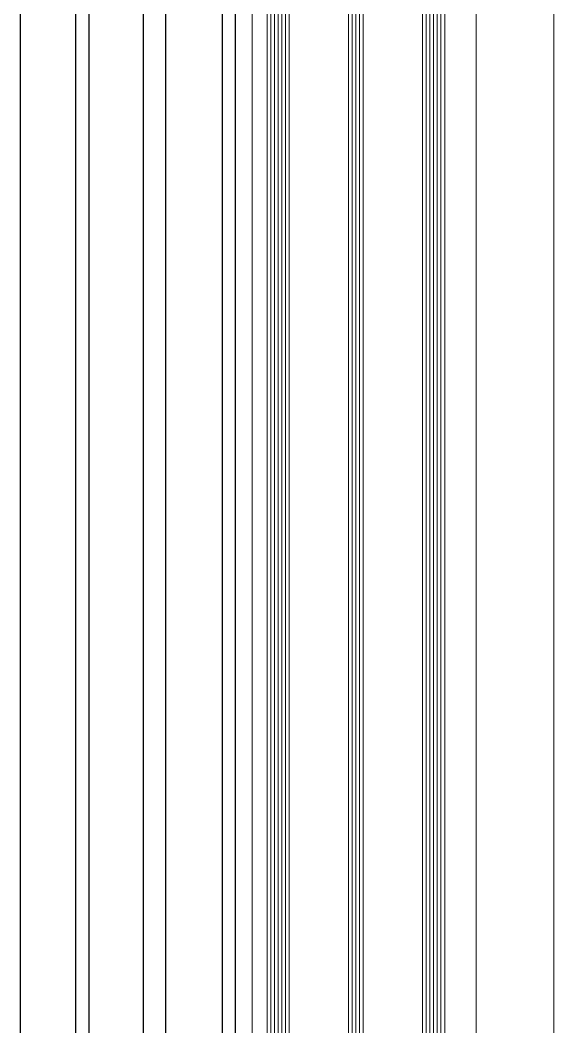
# Model space of a CAD drawing. Header units: millimetres. Extents: x 0 to 7790, y 0 to 17467.
# Drawn here: x 3070.3 to 3214.5, y 3915 to 4187 of the extents above; entities that cross this region are included whole.
import ezdxf

# ---------------------------------------------------------------- set-up
doc = ezdxf.new("R2010")
doc.units = ezdxf.units.MM
doc.layers.get('0').update_dxf_attribs({"lineweight": 15})
for name, color, linetype, lineweight in [('_MB_kreskowanie_szklo_0.09', 157, 'Continuous', 9), ('_MB_profile_0.25', 7, 'Continuous', 25), ('_MB_szklo_0.15', 142, 'Continuous', 15), ('_MB_widokowa_0.15', 153, 'Continuous', 15)]:
    doc.layers.add(name, color=color, linetype=linetype, lineweight=lineweight)

# ---------------------------------------------------------------- blocks, each defined once
blk = doc.blocks.new('*U215')
at = {"layer": '_MB_kreskowanie_szklo_0.09'}
for points in [[(861.37, -1), (0, -1)], [(861.37, -2), (0, -2)], [(861.37, -3), (0, -3)], [(861.37, -4), (0, -4)], [(861.37, -5), (0, -5)], [(861.37, -23), (0, -23)], [(861.37, -24), (0, -24)], [(861.37, -25), (0, -25)], [(861.37, -43), (0, -43)], [(861.37, -44), (0, -44)], [(861.37, -45), (0, -45)], [(861.37, -46), (0, -46)], [(861.37, -47), (0, -47)]]:
    blk.add_lwpolyline(points, dxfattribs=at)
at = {"layer": '_MB_szklo_0.15'}
for points in [[(861.37, 0), (0, 0), (0, -6), (861.37, -6)], [(861.37, -22), (0, -22), (0, -26), (861.37, -26)], [(861.37, -42), (0, -42), (0, -48), (861.37, -48)]]:
    blk.add_lwpolyline(points, dxfattribs=at)
blk = doc.blocks.new('*U216')
at = {"layer": '_MB_widokowa_0.15'}
for points in [[(0, 86), (-845.87, 86)], [(0, 65), (-845.87, 65)], [(-0.5, 4.5), (-845.87, 4.5)], [(0, 0), (-845.87, 0)]]:
    blk.add_lwpolyline(points, dxfattribs=at)
blk = doc.blocks.new('*U397')
at = {"layer": '_MB_profile_0.25'}
for points in [[(0, -1091.36), (0, 0), (43.3, 0), (43.3, -1091.36)], [(3.6, 0), (3.6, -1091.36)], [(18.9, -1091.36), (18.9, 0)], [(25, 0), (25, -1091.36)], [(39.6, -1091.36), (39.6, 0)]]:
    blk.add_lwpolyline(points, dxfattribs=at)

msp = doc.modelspace()

# ---------------------------------------------------------------- linework, layer by layer
at = {"layer": '_MB_profile_0.25'}
msp.add_lwpolyline([(3070.28, 4485.5), (3070.28, 3388.06)], dxfattribs=at)

# ---------------------------------------------------------------- block references
at = {"xscale": -1}
msp.add_blockref('*U397', (3128.505, 4485.5), dxfattribs=at)
for name, p, rotation in [('*U215', (3137, 4437), 90), ('*U216', (3128.5, 4421.5), 270)]:
    msp.add_blockref(name, p, dxfattribs=dict(at, rotation=rotation))

doc.saveas('drawing.dxf')
